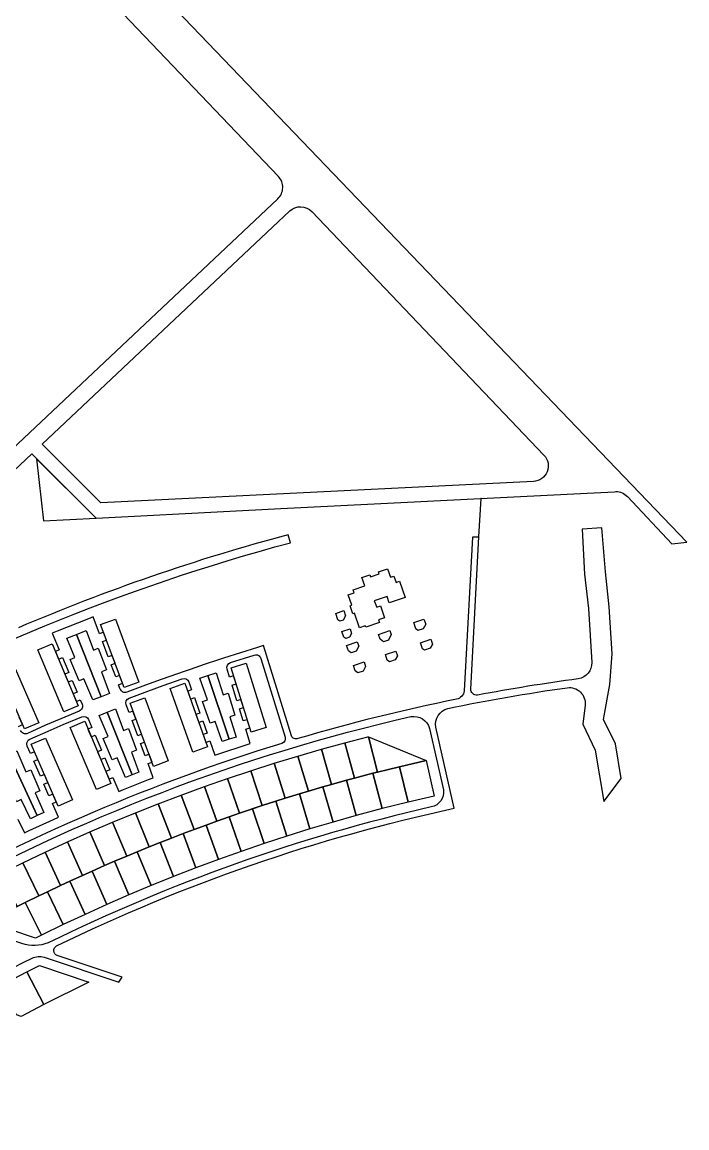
# Model space of a CAD drawing. Header units: millimetres. Extents: x -2529 to 8314, y -4885 to 3935.
# Drawn here: x 1937 to 2572, y -1622 to -566 of the extents above; entities that cross this region are included whole.
import ezdxf

# ---------------------------------------------------------------- set-up
doc = ezdxf.new("R2010")
doc.units = ezdxf.units.MM
for name, color, linetype, true_color in [('благоустройство_внутридворовые_дороги', 18, 'Continuous', 0x000000), ('благоустройство_спорт', 18, 'Continuous', 0x000000), ('детский сад', 18, 'Continuous', 0x000000), ('дома_зона застройки', 18, 'Continuous', 0x000000), ('Участки_зона_Ж_1_1_18_08_034001_7586', 18, 'Continuous', 0x000000)]:
    doc.layers.add(name, color=color, linetype=linetype, true_color=true_color)

msp = doc.modelspace()

# ---------------------------------------------------------------- linework, layer by layer
at = {"layer": 'благоустройство_внутридворовые_дороги'}
for points in [[(1888.4, -1032.5), (1946.2, -978.1), (2007.8, -1039.4), (2184, -1030.4), (2470.2, -1015.8), (2470.2, -1015.8), (2502.6, -1014.2), (2503.9, -1014.1, -0.210445), (2515, -1018.9), (2557.3, -1064), (2571.8, -1062.3), (2001.9, -468, 0.044385)], [(1860.9, -1036), (2181.2, -734.4, 0.415974), (2181.7, -713.2), (1972.9, -494.1, 0.023159)], [(1956.1, -968.7), (2192.5, -746.1, -0.412456), (2213.6, -746.7), (2435.3, -979.2, -0.642006), (2425.2, -1004.5), (2012, -1024.9), (1956.1, -968.7)], [(1688.9, -1621.3, -0.04558), (1946.4, -1459.6, -0.184619), (1958, -1458.8), (2029.3, -1482.7), (2032.5, -1478), (1970.5, -1457.2, -0.670914), (1969.9, -1448, -0.060318), (2349.5, -1316.6), (2332.1, -1239.2, -0.399111), (2343.6, -1221.2, -0.016367), (2457.5, -1201.4, -0.492274), (2474.5, -1218.1), (2472.3, -1236.2), (2484.3, -1261.1), (2492.5, -1310.1), (2509.1, -1288), (2503.5, -1255), (2492.3, -1231.7), (2498.2, -1198.2), (2500.5, -1169.2), (2497.7, -1124.1), (2494, -1090.9), (2490.5, -1048.6), (2471.9, -1050), (2474.1, -1092.9), (2477.8, -1125.9), (2481, -1177.2, -0.374884), (2468, -1193, 0.013749), (2371.8, -1208.5, -0.447367), (2365.4, -1202.7), (2373.2, -1057.3), (2367.2, -1057.8), (2359.2, -1204.4, -0.313593), (2351.8, -1212.4, 0.022036), (2200.3, -1250, -0.416467), (2194.2, -1247.4), (2167.5, -1161.1), (2161.8, -1163), (2129.4, -1173.2), (2124.6, -1174.7), (2110.8, -1179.3), (2097.3, -1183.9), (2092.5, -1185.5), (2069.6, -1193.6), (2054.9, -1199), (2037.1, -1205.7, -0.415843), (2030.7, -1202.7), (2029.1, -1198.6), (2032.9, -1197.2), (2030.1, -1189.7), (2026.3, -1191.1), (2022, -1179.5), (2025.8, -1178.1), (2023, -1170.6), (2019.2, -1172), (2013.8, -1157.4), (2017.5, -1156), (2014.7, -1148.5), (2011, -1149.9), (2004.9, -1133.7), (2000.3, -1135.5), (1970.3, -1147.3), (1970.3, -1147.3), (1965.6, -1149.2), (1972.4, -1165.2), (1968.7, -1166.8), (1971.8, -1174.1), (1975.5, -1172.6), (1981.5, -1187), (1977.8, -1188.5), (1980.9, -1195.9), (1984.6, -1194.4), (1989.4, -1205.7), (1985.7, -1207.3), (1988.8, -1214.6), (1992.5, -1213.1), (1994.2, -1217.2, -0.416317), (1991.5, -1223.7), (1973.8, -1231.1), (1959.4, -1237.3), (1942, -1245, -0.416316), (1935.4, -1242.4)], [(1735.8, -1250.6, -0.062725), (2193.2, -1062.9), (2191.1, -1055.3, 0.035834), (1933.4, -1144.2, -0.343797)], [(1933, -1327.1), (1939.3, -1340.1), (1943.8, -1337.9), (1967, -1327.2), (1967, -1327.2), (1971.6, -1325.2), (1965.8, -1312), (1969.5, -1310.4), (1966.3, -1303), (1962.6, -1304.6), (1957.7, -1293.4), (1961.4, -1291.8), (1958.2, -1284.4), (1954.5, -1286), (1948.2, -1271.7), (1951.9, -1270.1), (1948.7, -1262.8), (1945, -1264.4), (1941.8, -1257.1, -0.413117), (1944.4, -1250.5), (1961.8, -1242.8), (1976.2, -1236.6), (1993.9, -1229.3, -0.413133), (2000.4, -1231.9), (2003.5, -1239.3), (1999.8, -1240.9), (2002.9, -1248.2), (2006.6, -1246.7), (2012.7, -1261.1), (2009, -1262.6), (2012.1, -1270), (2015.8, -1268.5), (2020.6, -1279.8), (2016.9, -1281.4), (2020, -1288.7), (2023.7, -1287.2), (2029.2, -1300.4), (2033.9, -1298.6), (2057.6, -1289.2), (2057.6, -1289.2), (2062.2, -1287.4), (2057.2, -1273.9), (2061, -1272.5), (2058.2, -1265), (2054.4, -1266.4), (2050.1, -1254.8), (2053.9, -1253.4), (2051.1, -1245.9), (2047.3, -1247.3), (2041.9, -1232.7), (2045.6, -1231.3), (2042.8, -1223.8), (2039.1, -1225.2), (2036.3, -1217.7, -0.413436), (2039.2, -1211.3), (2056.9, -1204.6), (2071.7, -1199.2), (2089.8, -1192.8, -0.412358), (2096.1, -1195.9), (2098.8, -1203.4), (2095.1, -1204.7), (2097.8, -1212.3), (2101.5, -1210.9), (2106.8, -1225.6), (2103, -1227), (2105.7, -1234.5), (2109.5, -1233.2), (2113.6, -1244.8), (2109.8, -1246.1), (2112.5, -1253.7), (2116.3, -1252.3), (2121.1, -1265.9), (2125.9, -1264.2), (2150, -1256.2), (2150, -1256.2), (2154.8, -1254.6), (2150.5, -1240.9), (2154.3, -1239.7), (2152, -1232.1), (2148.1, -1233.2), (2144.5, -1221.5), (2148.3, -1220.3), (2145.9, -1212.7), (2142.1, -1213.8), (2137.5, -1198.9), (2141.3, -1197.7), (2138.9, -1190.1), (2135.1, -1191.3), (2132.7, -1183.6, -0.412087), (2136, -1177.4), (2158.7, -1170.2, -0.415633), (2165, -1173.5), (2188.2, -1248.5, -0.369886), (2184.9, -1254.6, 0.05428), (1832.4, -1405.6, -0.33205)]]:
    msp.add_lwpolyline(points, format="xyb", dxfattribs=at)
msp.add_lwpolyline([(1957.3, -1042), (2007.8, -1039.4), (1950.7, -982.7)], close=True, dxfattribs=at)
for points in [[(2367.2, -1057.8), (2373.2, -1057.3), (2375.2, -1020.6), (2375, -1020.7)], [(1933.6, -1238.3), (1937.3, -1236.7), (1934.1, -1229.4)]]:
    msp.add_lwpolyline(points, dxfattribs=at)
msp.add_lwpolyline([(1936.7, -1445.8), (1847.8, -1416, -0.536792), (1845.4, -1406.3, -0.070526), (2308.2, -1229, -0.385786), (2326.1, -1240.3), (2339.4, -1299, -0.394236), (2327.7, -1315.3, 0.058073), (1961.8, -1445.2, -0.160222)], format="xyb", close=True, dxfattribs=at)
at = {"layer": 'благоустройство_спорт'}
for points in [[(1982.7, -1174.4), (1987.4, -1172.5), (1979.6, -1154.1), (1988.8, -1150.5), (2012.3, -1210), (2004.4, -1213.1), (1995.9, -1192.8), (1991.3, -1194.7)], [(1988.8, -1150.5), (1998.1, -1146.8), (2005.1, -1165.5), (2009.7, -1163.7), (2017.4, -1184.3), (2012.7, -1186.1), (2020.5, -1206.8), (2012.3, -1210)], [(2109.2, -1214.7), (2114, -1213), (2106.6, -1192.3), (2114.3, -1189.7), (2134.6, -1250.5), (2128.1, -1252.8), (2121.4, -1233.8), (2116.6, -1235.4)], [(2114.3, -1189.7), (2122.3, -1187.1), (2128.8, -1208.1), (2133.6, -1206.5), (2140.1, -1227.5), (2135.3, -1229.1), (2141.4, -1248.6), (2134.6, -1250.5)], [(2014.5, -1250), (2019.2, -1248.1), (2010.6, -1227.8), (2018.2, -1224.8), (2042, -1284.7), (2035.6, -1287.2), (2027.7, -1268.4), (2023, -1270.3)], [(2018.2, -1224.8), (2026, -1221.7), (2033.7, -1242.3), (2038.4, -1240.5), (2046.1, -1261.1), (2041.4, -1263), (2048.5, -1282.1), (2042, -1284.7)], [(1921.9, -1290.5), (1926.4, -1288.4), (1916.7, -1268.4), (1924.1, -1264.8), (1951.2, -1323.6), (1945, -1326.5), (1936, -1308.1), (1931.5, -1310.3)], [(1924.1, -1264.8), (1931.8, -1261.6), (1940.6, -1281.8), (1945.2, -1279.7), (1954, -1299.9), (1949.4, -1301.9), (1957.6, -1320.7), (1951.2, -1323.6)]]:
    msp.add_lwpolyline(points, close=True, dxfattribs=at)
at = {"layer": 'детский сад'}
for points in [[(2265.2, -1143.5), (2264.7, -1142.2), (2259.1, -1144.1), (2254.4, -1130.3), (2252.9, -1130.8), (2250.3, -1123.1), (2251.8, -1122.6), (2248.4, -1112.8), (2254.1, -1110.9), (2253.1, -1108), (2264.2, -1104.2), (2261.5, -1096.1), (2269.1, -1093.5), (2269.7, -1095.4), (2278, -1092.5), (2277.4, -1090.7), (2285.9, -1087.8), (2288.7, -1095.9), (2292, -1094.8), (2294, -1100.8), (2297.4, -1099.6), (2302.7, -1115.2), (2287.5, -1120.4), (2285.5, -1114.4), (2273.3, -1118.5), (2275.6, -1124.5), (2279.2, -1123.2), (2283.1, -1134.8), (2277.4, -1136.7), (2278.2, -1139.1)], [(2240.3, -1138), (2238.5, -1136.5), (2236.4, -1130.4), (2244.2, -1127.7), (2245.9, -1132.7), (2243.6, -1136.8)], [(2315, -1146.8), (2313, -1145.2), (2310.9, -1139.1), (2320.7, -1135.8), (2322.4, -1140.6), (2319.9, -1145.1)], [(2246.1, -1154.5), (2244.1, -1153), (2242.3, -1147.8), (2250.1, -1145.1), (2251.6, -1149.7), (2249.7, -1153.3)], [(2282.1, -1157.5), (2278.9, -1154.9), (2277.4, -1150.6), (2288.2, -1146.9), (2289.5, -1150.7), (2286.7, -1155.9)], [(2251.1, -1168), (2248.6, -1166.1), (2246.8, -1161), (2257, -1157.5), (2258.4, -1161.8), (2255.9, -1166.4)], [(2326.7, -1163.7), (2321.2, -1165.6), (2319.4, -1164.3), (2317.4, -1158.4), (2327.3, -1155), (2328.9, -1159.7)], [(2287.8, -1176.7), (2285.7, -1175), (2283.9, -1169.8), (2293.8, -1166.4), (2295.3, -1170.9), (2293.1, -1174.9)], [(2257.6, -1187.3), (2255.1, -1185.3), (2253.4, -1180.2), (2263.5, -1176.7), (2265, -1181), (2262.5, -1185.6)]]:
    msp.add_lwpolyline(points, close=True, dxfattribs=at)
at = {"layer": 'дома_зона застройки'}
for points in [[(2034.4, -1201.3), (2011.9, -1141), (2026, -1135.8), (2048.4, -1196.1)], [(1951.8, -1165.2), (1965.6, -1159.4), (1990.5, -1218.7), (1976.7, -1224.5)], [(1939.1, -1240.8), (1913.3, -1181.8), (1927, -1175.8), (1952.8, -1234.8)], [(2155.7, -1243.9), (2136.5, -1182.5), (2150.8, -1178), (2169.9, -1239.5)], [(2078.3, -1202.2), (2092.4, -1197.2), (2114, -1257.8), (2099.9, -1262.9)], [(2062.5, -1276.6), (2040, -1216.3), (2054, -1211.1), (2076.5, -1271.4)], [(1982.9, -1239.3), (1996.7, -1233.5), (2021.7, -1292.8), (2007.9, -1298.6)], [(1971.3, -1314.4), (1945.5, -1255.4), (1959.2, -1249.5), (1985, -1308.4)]]:
    msp.add_lwpolyline(points, close=True, dxfattribs=at)
at = {"layer": 'Участки_зона_Ж_1_1_18_08_034001_7586'}
for points in [[(2222.9, -1260.1), (2245.2, -1253.9), (2254.3, -1287.7), (2246.8, -1289.8), (2232.4, -1293.8)], [(2245.2, -1253.9), (2267.1, -1248.2), (2267.8, -1248.4), (2276.3, -1282), (2272, -1283.1), (2254.3, -1287.7)], [(2267.8, -1248.4), (2322.8, -1270.8), (2297.4, -1276.9), (2276.3, -1282)], [(2177.8, -1273.5), (2200.3, -1266.7), (2210.3, -1300.2), (2201.7, -1302.9), (2188.3, -1307)], [(2200.3, -1266.7), (2222.9, -1260.1), (2232.4, -1293.8), (2224.2, -1296.2), (2210.3, -1300.2)], [(2155.4, -1280.7), (2177.8, -1273.5), (2188.3, -1307), (2179.2, -1309.9), (2166.3, -1314)], [(2272, -1283.1), (2276.3, -1282), (2297.4, -1276.9), (2305.6, -1310.7), (2280.8, -1316.9)], [(2297.4, -1276.9), (2322.8, -1270.8), (2330.5, -1304.9), (2305.6, -1310.7)], [(2111, -1295.9), (2133.2, -1288.2), (2144.5, -1321.3), (2134.7, -1324.7), (2122.8, -1328.9)], [(2133.2, -1288.2), (2155.4, -1280.7), (2166.3, -1314), (2144.5, -1321.3)], [(2246.8, -1289.8), (2254.3, -1287.7), (2272, -1283.1), (2280.8, -1316.9), (2256, -1323.5)], [(2088.9, -1304), (2111, -1295.9), (2122.8, -1328.9), (2112.6, -1332.6), (2101.1, -1336.8)], [(2201.7, -1302.9), (2210.3, -1300.2), (2224.2, -1296.2), (2233.9, -1329.8), (2211.8, -1336.3)], [(2224.2, -1296.2), (2232.4, -1293.8), (2246.8, -1289.8), (2256, -1323.5), (2233.9, -1329.8)], [(2066.9, -1312.3), (2088.9, -1304), (2101.1, -1336.8), (2090.6, -1340.8), (2079.6, -1345)], [(2179.2, -1309.9), (2188.3, -1307), (2201.7, -1302.9), (2211.8, -1336.3), (2189.9, -1343.1)], [(2045.1, -1321), (2066.9, -1312.3), (2079.6, -1345), (2068.7, -1349.3), (2058.2, -1353.5)], [(2134.7, -1324.7), (2144.5, -1321.3), (2156.9, -1317.1), (2168, -1350.3), (2146.2, -1357.7)], [(2156.9, -1317.1), (2166.3, -1314), (2179.2, -1309.9), (2189.9, -1343.1), (2168, -1350.3)], [(2001.7, -1339.2), (2023.4, -1329.9), (2036.9, -1362.2), (2025.3, -1367.2), (2015.7, -1371.3)], [(2023.4, -1329.9), (2045.1, -1321), (2058.2, -1353.5), (2046.9, -1358.1), (2036.9, -1362.2)], [(2112.6, -1332.6), (2122.8, -1328.9), (2134.7, -1324.7), (2146.2, -1357.7), (2124.6, -1365.4)], [(1980.3, -1348.7), (2001.7, -1339.2), (2015.7, -1371.3), (2003.8, -1376.6), (1994.7, -1380.6)], [(2068.7, -1349.3), (2079.6, -1345), (2090.6, -1340.8), (2103, -1373.5), (2081.6, -1381.8)], [(2090.6, -1340.8), (2101.1, -1336.8), (2112.6, -1332.6), (2124.6, -1365.4), (2103, -1373.5)], [(1958.9, -1358.5), (1980.3, -1348.7), (1994.7, -1380.6), (1982.4, -1386.2), (1973.7, -1390.2)], [(2046.9, -1358.1), (2058.2, -1353.5), (2068.7, -1349.3), (2081.6, -1381.8), (2060.3, -1390.4)], [(1937.7, -1368.6), (1958.9, -1358.5), (1973.7, -1390.2), (1961.1, -1396.2), (1952.9, -1400.1)], [(2025.3, -1367.2), (2036.9, -1362.2), (2046.9, -1358.1), (2060.3, -1390.4), (2039, -1399.3)], [(1916.6, -1378.9), (1937.7, -1368.6), (1952.9, -1400.1), (1940, -1406.5), (1932.3, -1410.3)], [(2003.8, -1376.6), (2015.7, -1371.3), (2025.3, -1367.2), (2039, -1399.3), (2018, -1408.5)], [(1982.4, -1386.2), (1994.7, -1380.6), (2003.8, -1376.6), (2018, -1408.5), (1997, -1418)], [(1961.1, -1396.2), (1973.7, -1390.2), (1982.4, -1386.2), (1997, -1418), (1976.2, -1427.7)], [(1940, -1406.5), (1952.9, -1400.1), (1961.1, -1396.2), (1976.2, -1427.7), (1955.5, -1437.8)], [(1903.3, -1425.1), (1911.7, -1420.7), (1932.3, -1410.3), (1940, -1406.5), (1955.5, -1437.8), (1949.6, -1440.7)], [(1941.6, -1472.8), (1953.4, -1466.8), (2000.7, -1482.6), (1957.7, -1504)], [(1916.6, -1485.9), (1941.6, -1472.8), (1957.7, -1504), (1936, -1515.4), (1931.6, -1513.9)]]:
    msp.add_lwpolyline(points, close=True, dxfattribs=at)

doc.saveas('drawing.dxf')
